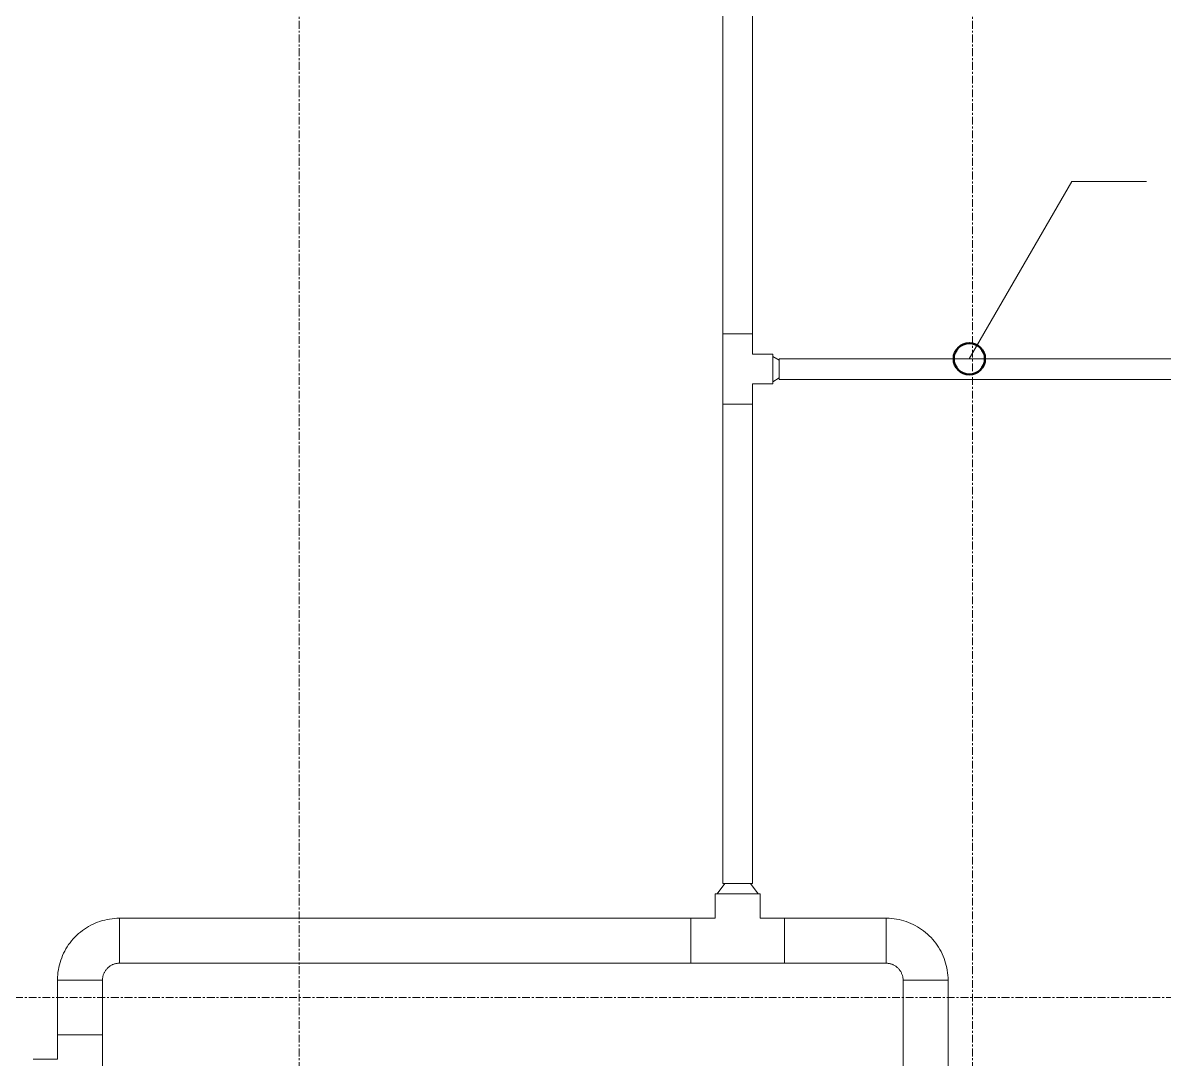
# Model space of a CAD drawing. Header units: inches. Extents: x -3679 to 241, y -496 to 1784.
# Drawn here: x -3072.6 to -2999.8, y 1113.1 to 1179.2 of the extents above; entities that cross this region are included whole.
import ezdxf

# ---------------------------------------------------------------- set-up
doc = ezdxf.new("R2010")
doc.units = ezdxf.units.IN
doc.header["$MEASUREMENT"] = 0
doc.linetypes.add('Grid Line', pattern=[0.875, 0.5, -0.125, 0.125, -0.125])
for name, color, linetype, lineweight in [('G-ANNO-DIMS', 251, 'Continuous', 9), ('P-PIPE', 1, 'Continuous', 9), ('S-GRID', 8, 'Continuous', 9)]:
    doc.layers.add(name, color=color, linetype=linetype, lineweight=lineweight)

# ---------------------------------------------------------------- blocks, each defined once
blk = doc.blocks.new('Elbow - Welded - Generic - Standard-1127339-SECOND LEVEL')
at = {"layer": 'P-PIPE'}
for p, q in [((-1.388, 2.52), (-1.245, 2.52)), ((-1.244, 2.52), (-1.017, 2.52)), ((-1.016, 2.52), (-0.719, 2.52)), ((-0.719, 2.52), (-0.372, 2.52)), ((-0.372, 2.52), (0.372, 2.52)), ((0.372, 2.52), (0.719, 2.52)), ((0.719, 2.52), (1.016, 2.52)), ((1.017, 2.52), (1.244, 2.52)), ((1.245, 2.52), (1.388, 2.52)), ((-2.52, 1.245), (-2.52, 1.388)), ((-2.52, 1.017), (-2.52, 1.244)), ((-2.52, 0.719), (-2.52, 1.016)), ((-2.52, 0.372), (-2.52, 0.719)), ((-2.52, -0.372), (-2.52, 0.372)), ((-2.52, -0.719), (-2.52, -0.372)), ((-2.52, -1.016), (-2.52, -0.719)), ((-2.52, -1.244), (-2.52, -1.017)), ((-2.52, -1.388), (-2.52, -1.245))]:
    blk.add_line(p, q, dxfattribs=at)
at = {"layer": 'P-PIPE', "flags": 128}
for points in [[(-2.52, -1.437), (-2.361, -1.434), (-2.203, -1.424), (-2.046, -1.409), (-1.889, -1.386), (-1.734, -1.358), (-1.579, -1.324), (-1.426, -1.283), (-1.275, -1.236), (-1.126, -1.183), (-0.979, -1.125), (-0.834, -1.06), (-0.693, -0.99), (-0.554, -0.914), (-0.418, -0.833), (-0.286, -0.746), (-0.157, -0.654), (-0.032, -0.557), (0.089, -0.455), (0.206, -0.348), (0.319, -0.237), (0.427, -0.121), (0.53, -0.001), (0.628, 0.123), (0.722, 0.25), (0.81, 0.382), (0.893, 0.517), (0.97, 0.655), (1.042, 0.796), (1.108, 0.94), (1.168, 1.086), (1.222, 1.235), (1.271, 1.385), (1.313, 1.538), (1.349, 1.692), (1.379, 1.847), (1.403, 2.004), (1.421, 2.161), (1.432, 2.319), (1.437, 2.477), (1.437, 2.52)], [(-1.437, 2.52), (-1.438, 2.476), (-1.44, 2.433), (-1.445, 2.39), (-1.451, 2.347), (-1.459, 2.305), (-1.468, 2.262), (-1.479, 2.22), (-1.492, 2.179), (-1.506, 2.138), (-1.522, 2.098), (-1.54, 2.059), (-1.559, 2.02), (-1.58, 1.982), (-1.602, 1.945), (-1.626, 1.908), (-1.651, 1.873), (-1.678, 1.839), (-1.706, 1.806), (-1.735, 1.774), (-1.765, 1.743), (-1.797, 1.713), (-1.83, 1.685), (-1.864, 1.658), (-1.899, 1.633), (-1.935, 1.609), (-1.972, 1.586), (-2.009, 1.565), (-2.048, 1.545), (-2.087, 1.527), (-2.127, 1.511), (-2.168, 1.496), (-2.209, 1.482), (-2.251, 1.471), (-2.293, 1.461), (-2.336, 1.453), (-2.378, 1.446), (-2.422, 1.441), (-2.465, 1.438), (-2.508, 1.437), (-2.52, 1.437)]]:
    blk.add_lwpolyline(points, dxfattribs=at)

msp = doc.modelspace()

# ---------------------------------------------------------------- linework, layer by layer
at = {"layer": 'G-ANNO-DIMS'}
for p, q in [((-3012.207, 1157.79), (-3005.672, 1169.108)), ((-3005.672, 1169.108), (-3000.889, 1169.108))]:
    msp.add_line(p, q, dxfattribs=at)
at = {"layer": 'G-ANNO-DIMS', "lineweight": 50}
msp.add_circle((-3012.207, 1157.79), 1, dxfattribs=at)
at = {"layer": 'P-PIPE'}
for p, q in [((-3027.951, 1192.389), (-3027.951, 1159.377)), ((-3026.051, 1159.377), (-3026.051, 1192.389)), ((-3027.952, 1159.377), (-3027.952, 1154.889)), ((-3027.952, 1159.377), (-3026.05, 1159.377)), ((-3027.673, 1159.377), (-3027.824, 1159.377)), ((-3027.476, 1159.377), (-3027.673, 1159.377)), ((-3027.247, 1159.377), (-3027.476, 1159.377)), ((-3026.755, 1159.377), (-3027.247, 1159.377)), ((-3026.526, 1159.377), (-3026.755, 1159.377)), ((-3026.329, 1159.377), (-3026.526, 1159.377)), ((-3026.178, 1159.377), (-3026.329, 1159.377)), ((-3026.05, 1158.084), (-3026.05, 1159.377)), ((-3024.757, 1158.084), (-3026.05, 1158.084)), ((-3024.757, 1158.084), (-3024.757, 1156.182)), ((-3024.351, 1157.695), (-3024.757, 1157.945)), ((-2996.393, 1157.79), (-3024.351, 1157.79)), ((-3024.351, 1156.475), (-3024.351, 1157.79)), ((-3026.05, 1154.889), (-3026.05, 1156.182)), ((-3026.05, 1156.182), (-3024.757, 1156.182)), ((-3024.757, 1156.32), (-3024.351, 1156.57)), ((-3024.351, 1156.475), (-2996.393, 1156.475)), ((-3026.05, 1154.889), (-3027.952, 1154.889)), ((-3027.951, 1154.889), (-3027.951, 1124.273)), ((-3027.824, 1154.889), (-3027.673, 1154.889)), ((-3027.673, 1154.889), (-3027.476, 1154.889)), ((-3027.476, 1154.889), (-3027.247, 1154.889)), ((-3027.247, 1154.889), (-3026.755, 1154.889)), ((-3026.755, 1154.889), (-3026.526, 1154.889)), ((-3026.526, 1154.889), (-3026.329, 1154.889)), ((-3026.329, 1154.889), (-3026.178, 1154.889)), ((-3026.051, 1124.273), (-3026.051, 1154.889)), ((-3027.814, 1124.273), (-3028.314, 1123.617)), ((-3026.051, 1124.273), (-3027.951, 1124.273)), ((-3025.689, 1123.617), (-3026.189, 1124.273)), ((-3028.438, 1123.617), (-3028.438, 1122.062)), ((-3028.438, 1123.617), (-3025.564, 1123.617)), ((-3025.564, 1122.062), (-3025.564, 1123.617)), ((-3029.993, 1122.062), (-3066.478, 1122.062)), ((-3066.478, 1119.237), (-3066.478, 1122.062)), ((-3028.438, 1122.062), (-3029.993, 1122.062)), ((-3029.993, 1122.062), (-3029.993, 1121.344)), ((-3029.993, 1121.87), (-3029.993, 1122.013)), ((-3029.993, 1121.642), (-3029.993, 1121.869)), ((-3029.993, 1121.344), (-3029.993, 1121.641)), ((-3024.009, 1122.062), (-3025.564, 1122.062)), ((-3017.521, 1122.062), (-3024.009, 1122.062)), ((-3024.009, 1121.344), (-3024.009, 1122.062)), ((-3024.009, 1122.013), (-3024.009, 1121.87)), ((-3024.009, 1121.869), (-3024.009, 1121.642)), ((-3024.009, 1121.641), (-3024.009, 1121.344)), ((-3017.521, 1122.062), (-3017.521, 1119.237)), ((-3029.993, 1120.997), (-3029.993, 1121.344)), ((-3029.993, 1121.344), (-3029.993, 1119.188)), ((-3029.993, 1120.253), (-3029.993, 1120.997)), ((-3024.009, 1119.188), (-3024.009, 1121.344)), ((-3024.009, 1121.344), (-3024.009, 1120.997)), ((-3024.009, 1120.997), (-3024.009, 1120.253)), ((-3029.993, 1119.906), (-3029.993, 1120.253)), ((-3024.009, 1120.253), (-3024.009, 1119.906)), ((-3029.993, 1119.609), (-3029.993, 1119.906)), ((-3029.993, 1119.381), (-3029.993, 1119.608)), ((-3024.009, 1119.906), (-3024.009, 1119.609)), ((-3024.009, 1119.608), (-3024.009, 1119.381)), ((-3066.478, 1119.188), (-3066.478, 1119.236)), ((-3066.478, 1119.188), (-3029.993, 1119.188)), ((-3029.993, 1119.237), (-3029.993, 1119.38)), ((-3029.993, 1119.188), (-3024.009, 1119.188)), ((-3024.009, 1119.38), (-3024.009, 1119.237)), ((-3024.009, 1119.188), (-3017.521, 1119.188)), ((-3017.521, 1119.236), (-3017.521, 1119.188)), ((-3070.435, 1118.105), (-3070.435, 1114.617)), ((-3070.435, 1118.105), (-3067.609, 1118.105)), ((-3067.609, 1118.105), (-3067.56, 1118.105)), ((-3067.56, 1114.617), (-3067.56, 1118.105)), ((-3016.439, 1118.105), (-3016.439, 1033.992)), ((-3016.439, 1118.105), (-3016.39, 1118.105)), ((-3016.389, 1118.105), (-3013.564, 1118.105)), ((-3013.564, 1033.992), (-3013.564, 1118.105)), ((-3069.716, 1114.617), (-3070.435, 1114.617)), ((-3070.434, 1114.617), (-3070.434, 1113.062)), ((-3070.385, 1114.617), (-3070.242, 1114.617)), ((-3070.242, 1114.617), (-3070.014, 1114.617)), ((-3070.013, 1114.617), (-3069.716, 1114.617)), ((-3067.56, 1114.617), (-3069.716, 1114.617)), ((-3069.716, 1114.617), (-3069.369, 1114.617)), ((-3069.369, 1114.617), (-3068.625, 1114.617)), ((-3068.625, 1114.617), (-3068.279, 1114.617)), ((-3068.278, 1114.617), (-3067.981, 1114.617)), ((-3067.981, 1114.617), (-3067.753, 1114.617)), ((-3067.752, 1114.617), (-3067.609, 1114.617)), ((-3067.56, 1108.633), (-3067.56, 1114.617)), ((-3070.434, 1113.062), (-3071.989, 1113.062))]:
    msp.add_line(p, q, dxfattribs=at)
at = {"layer": 'S-GRID', "linetype": 'Grid Line'}
for p, q in [((-3055, 1771.743), (-3055, -484.257)), ((-3012, 1771.743), (-3012, -484.257)), ((-3666.394, 1117), (228, 1117))]:
    msp.add_line(p, q, dxfattribs=at)

# ---------------------------------------------------------------- block references
at = {"layer": 'P-PIPE'}
for p, rotation in [((-3068.997, 1120.625), 180), ((-3015.001, 1120.625), 90)]:
    msp.add_blockref('Elbow - Welded - Generic - Standard-1127339-SECOND LEVEL', p, dxfattribs=dict(at, rotation=rotation))

doc.saveas('drawing.dxf')
